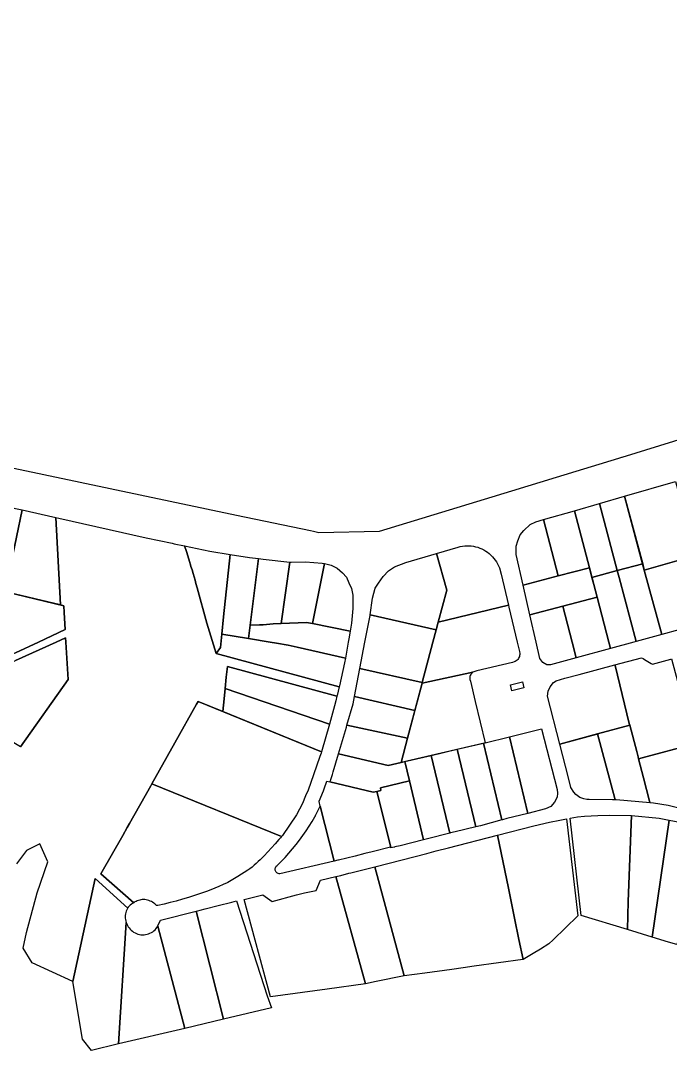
# Model space of a CAD drawing. Header units: metres. Extents: x 3 to 1005126, y 39 to 4383651.
# Drawn here: x 487909 to 488272, y 4357067 to 4357643 of the extents above; entities that cross this region are included whole.
import ezdxf

# ---------------------------------------------------------------- set-up
doc = ezdxf.new("R2010")
doc.units = ezdxf.units.M
doc.header["$MEASUREMENT"] = 0
doc.layers.add('TM_Llucmajor', color=7, linetype='Continuous')

msp = doc.modelspace()

# ---------------------------------------------------------------- linework, layer by layer
at = {"layer": 'TM_Llucmajor', "linetype": 'Continuous', "flags": 128}
for points in [[(488287.1, 4357411.64), (488244.87, 4357398.74), (488244.81, 4357398.72), (488243.08, 4357398.19), (488208.15, 4357387.51), (488183.31, 4357379.91), (488109.27, 4357357.29), (488075.53, 4357356.6), (488072.61, 4357357.22), (488070.83, 4357357.6), (488029.51, 4357366.29), (487780.38, 4357418.73), (487770.97, 4357420.73), (487768.16, 4357421.31), (487768.19, 4357421.44), (487775.41, 4357452.66), (487775.41, 4357452.66), (487739.78, 4357461.48), (487819.09, 4357581.79), (487819.42, 4357582.31), (487822.67, 4357587.58), (487899.32, 4357711.96)], [(487905.97, 4357289.46), (487918.79, 4357295.43), (487933.79, 4357302.42), (487933.07, 4357311.96), (487933.16, 4357311.98), (487932.95, 4357315.77), (487932.95, 4357315.77), (487931.01, 4357316.24), (487928.43, 4357365.21), (487930.19, 4357364.81), (487978.98, 4357353.7), (487993.51, 4357350.71), (487994.71, 4357350.46), (488000.41, 4357349.27), (488001.46, 4357346.18), (488002.25, 4357343.65), (488003.14, 4357340.48), (488003.76, 4357338.59), (488004.05, 4357337.68), (488004.63, 4357335.79), (488005.18, 4357333.84), (488006.32, 4357330.12), (488006.85, 4357328.27), (488007.47, 4357325.86), (488012.98, 4357306.14), (488018.06, 4357289.1), (488018.17, 4357289.07), (488086.97, 4357270.37), (488085.74, 4357265.53), (488085.64, 4357265.14), (488024.4, 4357281.89), (488023.78, 4357275.8), (488023.15, 4357269.6), (488022.54, 4357263.69), (488021.82, 4357256.61), (488008.07, 4357262.19), (488007.21, 4357260.67), (487995.09, 4357239.19), (487982.11, 4357216.19), (487981.54, 4357215.18), (487969.65, 4357194.11), (487968.32, 4357191.75), (487965.86, 4357187.39), (487953.72, 4357165.88), (487972.06, 4357149.75), (487971.36, 4357149.35), (487970.7, 4357148.88), (487970.08, 4357148.36), (487969.52, 4357147.78), (487969.01, 4357147.16), (487968.72, 4357146.73), (487950.43, 4357163.33), (487937.91, 4357105.74), (487915.22, 4357116.18), (487910.3, 4357124.38), (487912.09, 4357133), (487918.07, 4357155.3), (487924.05, 4357172.54), (487919.45, 4357182.65), (487912.09, 4357178.97), (487906.58, 4357171.39)], [(487908.75, 4357236.82), (487935.39, 4357274.63), (487934.04, 4357295.43), (487933.88, 4357297.82), (487928.59, 4357295.43), (487905.97, 4357285.22)]]:
    msp.add_lwpolyline(points, dxfattribs=at)
for points in [[(488257.53, 4357335.72), (488246.38, 4357377.03), (488274.89, 4357385.29), (488286.06, 4357343.88), (488257.53, 4357335.72)], [(488242.4, 4357335.42), (488232.44, 4357372.99), (488246.38, 4357377.03), (488256.61, 4357339.14), (488242.4, 4357335.42)], [(487884.86, 4357327.36), (487886.12, 4357332.04), (487894.42, 4357372.85), (487905.97, 4357370.25), (487909.72, 4357369.41), (487900.23, 4357323.62), (487884.84, 4357327.3), (487884.86, 4357327.36)], [(487931.01, 4357316.24), (487905.97, 4357322.24), (487900.23, 4357323.62), (487909.72, 4357369.41), (487928.43, 4357365.21), (487931.01, 4357316.24)], [(488209.4, 4357332.48), (488201.22, 4357363.94), (488218.51, 4357368.95), (488226.82, 4357337.01), (488209.4, 4357332.48)], [(488228.24, 4357331.55), (488226.82, 4357337.01), (488218.51, 4357368.95), (488232.44, 4357372.99), (488242.4, 4357335.42), (488228.24, 4357331.55)], [(488189.75, 4357327.37), (488185.87, 4357344.41), (488185.87, 4357349.03), (488186.79, 4357352.17), (488188.08, 4357355.5), (488190.12, 4357357.9), (488193.63, 4357361.23), (488196.95, 4357362.7), (488201.22, 4357363.94), (488209.4, 4357332.48), (488189.75, 4357327.37)], [(488000.41, 4357349.27), (488014.6, 4357346.3), (488025.9, 4357344.49), (488022.28, 4357309.51), (488021.26, 4357299.88), (488020.48, 4357292.42), (488018.17, 4357289.07), (488018.06, 4357289.1), (488012.98, 4357306.14), (488007.47, 4357325.86), (488006.85, 4357328.27), (488006.32, 4357330.12), (488005.18, 4357333.84), (488004.63, 4357335.79), (488004.05, 4357337.68), (488003.76, 4357338.59), (488003.14, 4357340.48), (488002.25, 4357343.65), (488001.46, 4357346.18), (488000.41, 4357349.27)], [(488142.33, 4357306.7), (488147.04, 4357324.53), (488141.31, 4357345.08), (488153.46, 4357348.63), (488154.65, 4357348.92), (488155.86, 4357349.14), (488157.09, 4357349.29), (488158.32, 4357349.35), (488159.55, 4357349.33), (488160.78, 4357349.23), (488162, 4357349.06), (488163.21, 4357348.8), (488164.39, 4357348.47), (488165.56, 4357348.06), (488166.69, 4357347.57), (488167.79, 4357347.01), (488168.85, 4357346.39), (488169.87, 4357345.69), (488170.84, 4357344.93), (488171.76, 4357344.11), (488172.62, 4357343.23), (488173.43, 4357342.3), (488174.17, 4357341.32), (488174.85, 4357340.29), (488175.46, 4357339.22), (488176, 4357338.11), (488176.47, 4357336.97), (488177.51, 4357333.43), (488181.5, 4357316.13), (488142.33, 4357306.7)], [(488036.14, 4357297.41), (488021.26, 4357299.88), (488022.28, 4357309.51), (488025.9, 4357344.49), (488036.81, 4357342.75), (488041.77, 4357342.19), (488040.09, 4357328.72), (488037.09, 4357304.89), (488036.14, 4357297.41)], [(488037.09, 4357304.89), (488040.09, 4357328.72), (488041.77, 4357342.19), (488044.43, 4357341.89), (488059.36, 4357340.22), (488054.54, 4357305.89), (488054.37, 4357305.89), (488049.95, 4357305.61), (488044.5, 4357305.16), (488042.29, 4357305.15), (488037.09, 4357304.89)], [(488054.54, 4357305.89), (488059.36, 4357340.22), (488060.14, 4357340.13), (488068.01, 4357340.28), (488077.41, 4357339.66), (488078.64, 4357339.35), (488071.96, 4357305.84), (488068.68, 4357306.49), (488054.54, 4357305.89)], [(488093.09, 4357301.63), (488071.96, 4357305.84), (488078.64, 4357339.35), (488082.35, 4357338.43), (488085.74, 4357336.73), (488088.83, 4357334.11), (488090.98, 4357331.8), (488092.37, 4357328.56), (488093.76, 4357325.47), (488094.53, 4357321.77), (488094.53, 4357316.98), (488094.62, 4357314.19), (488093.88, 4357306.09), (488093.09, 4357301.63)], [(488141.15, 4357302.27), (488104.23, 4357310.67), (488105.54, 4357320.09), (488107, 4357325.65), (488108.84, 4357328.41), (488111.6, 4357332.1), (488114.48, 4357335.32), (488117.93, 4357337.51), (488124.1, 4357340.05), (488141.31, 4357345.08), (488147.04, 4357324.53), (488142.33, 4357306.7), (488141.15, 4357302.27)], [(488267.24, 4357299.72), (488257.53, 4357335.72), (488286.06, 4357343.88), (488295.86, 4357307.56), (488267.24, 4357299.72)], [(488193.53, 4357310.78), (488189.75, 4357327.37), (488209.4, 4357332.48), (488226.82, 4357337.01), (488229.26, 4357327.63), (488231.1, 4357320.56), (488211.98, 4357315.59), (488193.53, 4357310.78)], [(488242.4, 4357335.42), (488243.39, 4357331.67), (488252.9, 4357295.79), (488251.58, 4357295.43), (488238.56, 4357291.87), (488237.63, 4357295.43), (488231.1, 4357320.56), (488229.26, 4357327.63), (488228.24, 4357331.55), (488242.4, 4357335.42)], [(488257.53, 4357335.72), (488267.24, 4357299.72), (488252.9, 4357295.79), (488243.39, 4357331.67), (488242.4, 4357335.42), (488256.61, 4357339.14), (488257.53, 4357335.72)], [(487887.39, 4357280.81), (487887.35, 4357280.93), (487885.39, 4357284.33), (487882.77, 4357287.74), (487879.24, 4357290.49), (487875.41, 4357292.24), (487876.27, 4357295.43), (487884.84, 4357327.3), (487905.97, 4357322.24), (487932.95, 4357315.77), (487933.16, 4357311.98), (487933.07, 4357311.96), (487933.79, 4357302.42), (487918.79, 4357295.43), (487905.97, 4357289.46), (487887.39, 4357280.81)], [(488217.23, 4357295.43), (488211.98, 4357315.59), (488231.1, 4357320.56), (488237.63, 4357295.43), (488238.56, 4357291.87), (488219.51, 4357286.65), (488217.23, 4357295.43)], [(488098.47, 4357280.75), (488101.3, 4357295.43), (488104.17, 4357310.27), (488104.23, 4357310.67), (488141.15, 4357302.27), (488139.34, 4357295.43), (488133.36, 4357272.81), (488098.47, 4357280.75)], [(488133.27, 4357272.47), (488133.36, 4357272.81), (488139.34, 4357295.43), (488141.15, 4357302.27), (488142.33, 4357306.7), (488181.5, 4357316.13), (488181.78, 4357314.91), (488186.41, 4357295.43), (488187.66, 4357290.17), (488187.85, 4357289.11), (488187.87, 4357288.51), (488187.8, 4357287.91), (488187.66, 4357287.32), (488187.44, 4357286.76), (488187.15, 4357286.23), (488186.79, 4357285.74), (488186.37, 4357285.31), (488185.9, 4357284.94), (488185.38, 4357284.63), (488184.83, 4357284.39), (488183.87, 4357284.03), (488163.79, 4357279.33), (488161.59, 4357278.62), (488133.27, 4357272.47)], [(488197.03, 4357295.43), (488193.53, 4357310.78), (488211.98, 4357315.59), (488217.23, 4357295.43), (488219.51, 4357286.65), (488205, 4357282.68), (488202.97, 4357282.68), (488200.75, 4357283.98), (488199.09, 4357286.38), (488197.03, 4357295.43)], [(488036.21, 4357297.4), (488036.14, 4357297.41), (488037.09, 4357304.89), (488042.29, 4357305.15), (488044.5, 4357305.16), (488049.95, 4357305.61), (488054.37, 4357305.89), (488054.54, 4357305.89), (488068.68, 4357306.49), (488071.96, 4357305.84), (488093.09, 4357301.63), (488092.31, 4357297.26), (488091.98, 4357295.43), (488090.38, 4357286.43), (488063.51, 4357292.61), (488058.43, 4357293.74), (488051.94, 4357294.92), (488048.36, 4357295.47), (488036.21, 4357297.4)], [(488086.97, 4357270.37), (488018.17, 4357289.07), (488020.48, 4357292.42), (488021.26, 4357299.88), (488036.14, 4357297.41), (488036.21, 4357297.4), (488048.36, 4357295.47), (488051.94, 4357294.92), (488058.43, 4357293.74), (488063.51, 4357292.61), (488090.38, 4357286.43), (488089.93, 4357283.89), (488087.16, 4357271.1), (488086.97, 4357270.37)], [(487905.97, 4357238.49), (487880.43, 4357253.86), (487887.09, 4357264.69), (487888.01, 4357267.17), (487888.92, 4357270.97), (487888.92, 4357271.1), (487888.66, 4357276.5), (487888.42, 4357277.3), (487905.97, 4357285.22), (487928.59, 4357295.43), (487933.88, 4357297.82), (487934.04, 4357295.43), (487935.39, 4357274.63), (487908.75, 4357236.82), (487905.97, 4357238.49)], [(488081.51, 4357249.55), (488023.15, 4357269.6), (488023.78, 4357275.8), (488024.4, 4357281.89), (488085.64, 4357265.14), (488085, 4357262.62), (488084.29, 4357259.86), (488082.69, 4357253.62), (488081.51, 4357249.55)], [(488221.15, 4357277.35), (488241.08, 4357282.74), (488241.18, 4357282.32), (488249.09, 4357249.99), (488249.36, 4357248.97), (488231.4, 4357244.09), (488210.27, 4357238.36), (488203.38, 4357265.24), (488203.82, 4357267.99), (488204.87, 4357270.41), (488206.73, 4357272.87), (488208.27, 4357273.86), (488213.11, 4357275.35), (488221.15, 4357277.35)], [(488284.13, 4357243.72), (488285.53, 4357238.49), (488256.28, 4357230.75), (488254.33, 4357230.23), (488254.08, 4357231.22), (488253.28, 4357234.22), (488249.36, 4357248.97), (488249.09, 4357249.99), (488241.18, 4357282.32), (488241.08, 4357282.74), (488255.99, 4357286.74), (488256.89, 4357286.22), (488257.65, 4357285.78), (488261.4, 4357283.59), (488262.13, 4357283.17), (488272.36, 4357285.93), (488272.77, 4357286.03), (488284.13, 4357243.72)], [(488129.26, 4357257.29), (488095.44, 4357265.09), (488098.47, 4357280.75), (488133.36, 4357272.81), (488133.27, 4357272.47), (488129.26, 4357257.29)], [(488121.57, 4357228.22), (488125.15, 4357241.74), (488133.27, 4357272.47), (488161.59, 4357278.62), (488161.16, 4357278.23), (488160.78, 4357277.78), (488160.47, 4357277.29), (488160.23, 4357276.76), (488160.06, 4357276.2), (488159.98, 4357275.62), (488159.97, 4357275.04), (488160.04, 4357274.46), (488160.3, 4357273.55), (488162.95, 4357262.29), (488168.56, 4357239.16), (488167.94, 4357239.02), (488138.37, 4357232.13), (488121.57, 4357228.22)], [(488182.68, 4357271.53), (488189.36, 4357273.24), (488190.21, 4357269.93), (488183.53, 4357268.22), (488182.68, 4357271.53)], [(488081.51, 4357249.55), (488077.07, 4357234.18), (488021.82, 4357256.61), (488022.54, 4357263.69), (488023.15, 4357269.6), (488081.51, 4357249.55)], [(488129.26, 4357257.29), (488125.15, 4357241.74), (488091.28, 4357249.03), (488094.65, 4357261), (488095.44, 4357265.09), (488129.26, 4357257.29)], [(488054.62, 4357186.76), (487982.11, 4357216.19), (487995.09, 4357239.19), (488007.21, 4357260.67), (488008.07, 4357262.19), (488077.07, 4357234.18), (488076.83, 4357233.37), (488076.15, 4357231.42), (488072.6, 4357221.24), (488069.49, 4357212.62), (488068.17, 4357209.53), (488066.37, 4357205.29), (488063.13, 4357198.94), (488055.16, 4357187.41), (488054.62, 4357186.76)], [(488114.24, 4357226.46), (488086.5, 4357232.9), (488090.98, 4357247.96), (488091.28, 4357249.03), (488125.15, 4357241.74), (488121.57, 4357228.22), (488114.24, 4357226.46)], [(488260.48, 4357206.52), (488260.72, 4357205.63), (488241.87, 4357207.25), (488241.21, 4357207.28), (488241.05, 4357207.92), (488231.4, 4357244.09), (488249.36, 4357248.97), (488253.28, 4357234.22), (488254.08, 4357231.22), (488254.33, 4357230.23), (488257.01, 4357219.63), (488260.48, 4357206.52)], [(488177.79, 4357195.99), (488167.53, 4357238.92), (488167.94, 4357239.02), (488168.56, 4357239.16), (488182.1, 4357242.53), (488192.33, 4357199.7), (488180.68, 4357196.78), (488178.19, 4357196.1), (488177.79, 4357195.99)], [(488192.33, 4357199.7), (488182.1, 4357242.53), (488200.05, 4357246.99), (488208.71, 4357213), (488208.99, 4357211.08), (488208.71, 4357208.72), (488207.34, 4357205.87), (488205.26, 4357203.51), (488202.3, 4357202.2), (488192.33, 4357199.7)], [(488241.05, 4357207.92), (488241.21, 4357207.28), (488239.73, 4357207.34), (488226.78, 4357207.48), (488225.45, 4357207.48), (488223.64, 4357207.85), (488221.46, 4357208.66), (488219.29, 4357210.2), (488218.03, 4357211.47), (488216.46, 4357214.18), (488215.09, 4357219.52), (488210.27, 4357238.36), (488230.92, 4357243.96), (488231.4, 4357244.09), (488241.05, 4357207.92)], [(488294.74, 4357197.42), (488292.54, 4357198.23), (488282.25, 4357201.38), (488270.95, 4357204.1), (488262.61, 4357205.41), (488260.72, 4357205.63), (488260.48, 4357206.52), (488257.01, 4357219.63), (488254.33, 4357230.23), (488256.28, 4357230.75), (488285.53, 4357238.49), (488306.53, 4357244.04), (488308.95, 4357244.68), (488312.34, 4357231.84), (488310.64, 4357228.52), (488294.97, 4357197.87), (488294.74, 4357197.42)], [(488163.29, 4357192.13), (488152.93, 4357235.52), (488167.53, 4357238.92), (488177.79, 4357195.99), (488165.86, 4357192.74), (488163.29, 4357192.13)], [(488082.21, 4357218.62), (488083.1, 4357221.49), (488083.55, 4357223), (488086.5, 4357232.9), (488114.24, 4357226.46), (488121.57, 4357228.22), (488123.71, 4357228.72), (488126.31, 4357217.82), (488109.94, 4357213.91), (488110.28, 4357212.5), (488107.98, 4357211.98), (488105.98, 4357211.47), (488081.78, 4357217.34), (488082.17, 4357218.5), (488082.21, 4357218.62)], [(488126.31, 4357217.82), (488123.71, 4357228.72), (488138.32, 4357232.12), (488148.7, 4357188.63), (488136.39, 4357185.55), (488134.15, 4357184.98), (488126.31, 4357217.82)], [(488148.7, 4357188.63), (488138.32, 4357232.12), (488138.37, 4357232.13), (488152.93, 4357235.52), (488163.29, 4357192.13), (488151.83, 4357189.41), (488149.2, 4357188.75), (488148.7, 4357188.63)], [(487969.65, 4357194.11), (487981.54, 4357215.18), (487982.11, 4357216.19), (488054.62, 4357186.76), (488054.08, 4357186.11), (488053.2, 4357185.04), (488051.19, 4357182.71), (488049.14, 4357180.42), (488047.05, 4357178.17), (488044.91, 4357175.95), (488042.74, 4357173.78), (488041.66, 4357172.71), (488040.55, 4357171.67), (488039.41, 4357170.66), (488038.24, 4357169.69), (488037.04, 4357168.76), (488035.81, 4357167.86), (488030.31, 4357164.45), (488026.48, 4357162.08), (488024.61, 4357161.12), (488024.25, 4357160.93), (488021.99, 4357159.84), (488019.71, 4357158.81), (488017.39, 4357157.84), (488015.06, 4357156.92), (488012.7, 4357156.07), (488009.37, 4357154.87), (488006.02, 4357153.73), (488002.65, 4357152.65), (487999.25, 4357151.64), (487995.84, 4357150.69), (487992.42, 4357149.81), (487988.98, 4357148.99), (487985.52, 4357148.24), (487985.32, 4357148.17), (487985.1, 4357148.15), (487984.89, 4357148.19), (487984.7, 4357148.27), (487984.52, 4357148.4), (487984.39, 4357148.57), (487983.81, 4357149.08), (487983.2, 4357149.55), (487982.56, 4357149.97), (487981.89, 4357150.35), (487981.2, 4357150.68), (487980.48, 4357150.97), (487979.75, 4357151.2), (487979, 4357151.39), (487978.27, 4357151.47), (487977.54, 4357151.49), (487976.82, 4357151.46), (487976.09, 4357151.37), (487975.37, 4357151.23), (487974.67, 4357151.04), (487973.98, 4357150.79), (487973.32, 4357150.49), (487972.67, 4357150.14), (487972.06, 4357149.75), (487953.72, 4357165.88), (487965.86, 4357187.39), (487968.32, 4357191.75), (487969.65, 4357194.11)], [(488081.78, 4357217.34), (488105.98, 4357211.47), (488107.98, 4357211.98), (488115.77, 4357180.83), (488115.55, 4357180.77), (488105.42, 4357178.22), (488101.22, 4357177.18), (488095.83, 4357175.84), (488086.5, 4357173.54), (488086.1, 4357173.45), (488084.15, 4357172.97), (488084.15, 4357172.99), (488076.37, 4357203.78), (488075.71, 4357206.41), (488075.77, 4357206.54), (488078.07, 4357212.35), (488078.52, 4357213.5), (488079.98, 4357217.78), (488081.78, 4357217.34)], [(488110.28, 4357212.5), (488109.94, 4357213.91), (488126.31, 4357217.82), (488134.15, 4357184.98), (488120.97, 4357181.6), (488117.94, 4357180.9), (488117.83, 4357180.87), (488116.69, 4357180.61), (488115.88, 4357180.42), (488115.77, 4357180.83), (488107.98, 4357211.98), (488110.28, 4357212.5)], [(488084.15, 4357172.99), (488053.78, 4357165.88), (488053.33, 4357165.91), (488052.89, 4357166.01), (488052.48, 4357166.19), (488052.1, 4357166.44), (488051.77, 4357166.75), (488051.5, 4357167.12), (488051.3, 4357167.52), (488051.18, 4357167.96), (488051.13, 4357168.41), (488051.16, 4357168.86), (488051.27, 4357169.3), (488051.46, 4357169.71), (488051.72, 4357170.09), (488052.24, 4357170.59), (488054.47, 4357172.81), (488056.64, 4357175.09), (488058.75, 4357177.42), (488060.8, 4357179.81), (488062.79, 4357182.24), (488064.72, 4357184.73), (488066.58, 4357187.26), (488068.38, 4357189.84), (488070.11, 4357192.47), (488071.78, 4357195.14), (488073.35, 4357197.8), (488073.63, 4357198.32), (488073.69, 4357198.44), (488075.07, 4357201.11), (488076.37, 4357203.78), (488084.15, 4357172.99)], [(488189.84, 4357118.06), (488187.4, 4357129.09), (488184.9, 4357141.04), (488181.54, 4357157.91), (488175.41, 4357187.56), (488195.81, 4357192.65), (488204.52, 4357194.78), (488210.27, 4357195.89), (488214.08, 4357196.7), (488220.31, 4357142.45), (488206.63, 4357128.93), (488204.09, 4357126.78), (488199.57, 4357123.77), (488195.41, 4357121.25), (488189.84, 4357118.06)], [(488222.27, 4357142.68), (488216.02, 4357197), (488220.25, 4357197.69), (488224, 4357198.08), (488227.86, 4357198.38), (488231.45, 4357198.59), (488238.26, 4357198.73), (488250.42, 4357198.51), (488248.57, 4357150.34), (488248.13, 4357134.77), (488222.27, 4357142.68)], [(488261.96, 4357130.54), (488248.13, 4357134.77), (488248.57, 4357150.34), (488250.42, 4357198.51), (488265.79, 4357197.05), (488271.46, 4357195.91), (488261.96, 4357130.54)], [(488275.78, 4357126.31), (488271.04, 4357127.76), (488261.96, 4357130.54), (488271.46, 4357195.91), (488277.46, 4357194.69), (488282.57, 4357193.25), (488286.35, 4357192.18), (488292.01, 4357190.1), (488275.78, 4357126.31)], [(488141.12, 4357178.67), (488148.02, 4357180.46), (488175.41, 4357187.56), (488181.54, 4357157.91), (488184.9, 4357141.04), (488187.4, 4357129.09), (488189.84, 4357118.06), (488189.59, 4357117.92), (488162.39, 4357114.18), (488156.18, 4357113.33), (488149.97, 4357112.47), (488134.87, 4357110.4), (488123.21, 4357108.8), (488123.25, 4357108.88), (488106.83, 4357169.78), (488122.07, 4357173.73), (488135.91, 4357177.32), (488141.12, 4357178.67)], [(488101.69, 4357104.41), (488085.01, 4357164.31), (488087.91, 4357165), (488092.34, 4357166.2), (488093.39, 4357166.46), (488106.83, 4357169.78), (488123.25, 4357108.88), (488123.21, 4357108.8), (488107.61, 4357105.62), (488101.69, 4357104.41)], [(487963.56, 4357070.74), (487948.35, 4357067.16), (487943.35, 4357073.51), (487937.91, 4357105.74), (487950.43, 4357163.33), (487968.72, 4357146.73), (487968.56, 4357146.48), (487968.17, 4357145.77), (487967.85, 4357145.03), (487967.6, 4357144.26), (487967.42, 4357143.48), (487967.32, 4357142.67), (487967.29, 4357141.87), (487967.33, 4357141.06), (487967.45, 4357140.26), (487967.64, 4357139.47), (487967.9, 4357138.71), (487963.56, 4357070.74)], [(488101.69, 4357104.41), (488080.22, 4357101.48), (488048.59, 4357097.16), (488033.83, 4357151.54), (488044.19, 4357154.21), (488049.38, 4357150.33), (488063.12, 4357154.06), (488066.71, 4357155.04), (488067.5, 4357155.25), (488074.06, 4357156.61), (488076.5, 4357162.28), (488085.01, 4357164.31), (488101.69, 4357104.41)], [(488022.16, 4357084.53), (488006.95, 4357145.02), (488009.26, 4357145.55), (488011.94, 4357146.35), (488019.17, 4357148.14), (488026.88, 4357150.01), (488029.48, 4357150.72), (488046.68, 4357097.62), (488049.07, 4357091.01), (488022.16, 4357084.53)], [(488000.57, 4357079.45), (487985.49, 4357136.71), (487985.59, 4357136.89), (487986.97, 4357139.92), (488006.95, 4357145.02), (488022.16, 4357084.53), (488000.57, 4357079.45)], [(487963.56, 4357070.74), (487967.9, 4357138.71), (487968.18, 4357137.89), (487968.54, 4357137.09), (487968.96, 4357136.34), (487969.46, 4357135.62), (487970.01, 4357134.95), (487970.62, 4357134.33), (487971.29, 4357133.77), (487972, 4357133.28), (487972.76, 4357132.84), (487973.54, 4357132.48), (487974.36, 4357132.19), (487975.2, 4357131.98), (487976.06, 4357131.84), (487976.92, 4357131.79), (487977.79, 4357131.81), (487978.65, 4357131.9), (487979.5, 4357132.08), (487980.33, 4357132.33), (487981.13, 4357132.65), (487981.9, 4357133.05), (487982.63, 4357133.52), (487983.31, 4357134.04), (487983.94, 4357134.63), (487984.52, 4357135.28), (487985.04, 4357135.97), (487985.49, 4357136.71), (488000.57, 4357079.45), (487963.56, 4357070.74)]]:
    msp.add_lwpolyline(points, close=True, dxfattribs=at)

doc.saveas('drawing.dxf')
